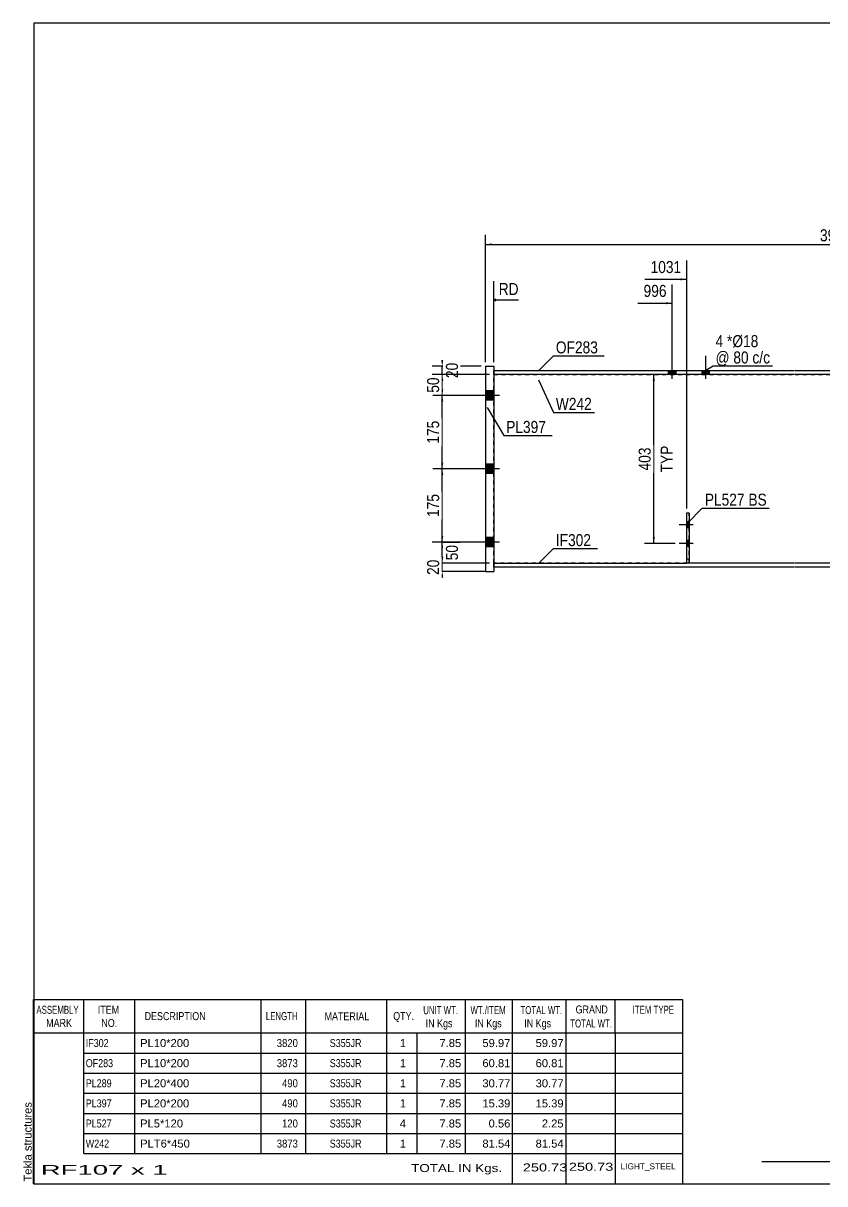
# Model space of a CAD drawing. Header units: millimetres. Extents: x -112 to 290, y -171 to 106.
# Drawn here: x -112.4 to 79.1, y -170.7 to 106.4 of the extents above; entities that cross this region are included whole.
import ezdxf

# ---------------------------------------------------------------- set-up
doc = ezdxf.new("R2010")
doc.units = ezdxf.units.MM
doc.linetypes.add('DXK_LINE_DOT1', pattern=[1.8814, 0.9407, -0.9407])
doc.linetypes.add('DXK_LINE_DOT2', pattern=[3.9198, 1.9599, -1.9599])
doc.styles.add('Arial', font='ARIAL.TTF', dxfattribs={"height": 0.2})
doc.styles.add('Arial Narrow', font='ARIALN.TTF', dxfattribs={"height": 0.2})

# ---------------------------------------------------------------- blocks, each defined once
blk = doc.blocks.new('Unknown-627311197-2533')
at = {"color": 5, "linetype": 'Continuous'}
for p, q in [((290.15, 106.37), (-109.85, 106.37)), ((-109.85, 106.37), (-109.85, -170.63)), ((290.15, -170.63), (290.15, 106.37)), ((-109.85, -170.63), (290.15, -170.63))]:
    blk.add_line(p, q, dxfattribs=at)
at = {"color": 174, "linetype": 'Continuous', "style": 'Arial'}
blk.add_text('Tekla structures', height=1.9102, rotation=90, dxfattribs=at).set_placement((-110.35, -170.13))
blk = doc.blocks.new('Part-627311197-2046 - 2022')
at = {"color": 7, "linetype": 'DXK_LINE_DOT1'}
for p, q in [((0, -22.5), (0, 22.5)), ((0, 22.5), (21.34, 22.5)), ((21.44, 22.5), (71.84, 22.5)), ((71.94, 22.5), (122.34, 22.5)), ((122.44, 22.5), (163.01, 22.5)), ((163.01, 22.5), (157.77, -22.5)), ((21.34, -22.5), (0, -22.5)), ((46.14, -22.5), (21.44, -22.5)), ((71.84, -22.5), (46.64, -22.5)), ((122.34, -22.5), (71.94, -22.5)), ((147.14, -22.5), (122.44, -22.5)), ((157.65, -22.5), (147.64, -22.5))]:
    blk.add_line(p, q, dxfattribs=at)
at = {"color": 2, "linetype": 'Continuous'}
blk.add_line((157.77, -22.5), (157.65, -22.5), dxfattribs=at)
blk = doc.blocks.new('Part-627311197-2038 - 2022')
at = {"color": 2, "linetype": 'Continuous'}
for p, q in [((0, 22.5), (0, 23.5)), ((0, 23.5), (21.34, 23.5)), ((21.34, 22.5), (0, 22.5)), ((21.44, 23.5), (71.84, 23.5)), ((71.84, 22.5), (21.44, 22.5)), ((71.94, 23.5), (122.34, 23.5)), ((122.34, 22.5), (71.94, 22.5)), ((122.44, 23.5), (163.01, 23.5)), ((163.01, 22.5), (122.44, 22.5)), ((163.01, 23.5), (163.01, 22.5))]:
    blk.add_line(p, q, dxfattribs=at)
blk = doc.blocks.new('Part-627311197-2039 - 2022')
at = {"color": 2, "linetype": 'Continuous'}
for p, q in [((0, -23.5), (0, -22.5)), ((0, -22.5), (21.34, -22.5)), ((21.34, -23.5), (0, -23.5)), ((21.44, -22.5), (46.14, -22.5)), ((71.84, -23.5), (21.44, -23.5)), ((71.84, -22.5), (46.64, -22.5)), ((122.34, -22.5), (71.94, -22.5)), ((122.34, -23.5), (71.94, -23.5)), ((147.14, -22.5), (122.44, -22.5)), ((157.65, -23.5), (122.44, -23.5)), ((157.65, -22.5), (147.64, -22.5)), ((157.65, -22.5), (157.65, -23.5))]:
    blk.add_line(p, q, dxfattribs=at)
at = {"color": 7, "linetype": 'DXK_LINE_DOT1'}
for p, q in [((46.64, -22.5), (46.14, -22.5)), ((147.64, -22.5), (147.14, -22.5))]:
    blk.add_line(p, q, dxfattribs=at)
blk = doc.blocks.new('Part-627311197-2043 - 2022')
at = {"color": 2, "linetype": 'Continuous'}
for p, q in [((-2, 24.5), (0, 24.5)), ((-2, 24.5), (-2, -24.5)), ((0, 24.5), (0, -24.5)), ((-2, -24.5), (0, -24.5))]:
    blk.add_line(p, q, dxfattribs=at)
blk = doc.blocks.new('Bolt-627311197-2052 - 2022')
at = {"linetype": 'Continuous'}
for points in [[(-2, 18.6), (-2, 16.4), (0, 16.4), (0, 18.6)], [(-2, 18.6), (-2, 16.4), (0, 16.4), (0, 18.6)], [(-2, 1.1), (-2, -1.1), (0, -1.1), (0, 1.1)], [(-2, 1.1), (-2, -1.1), (0, -1.1), (0, 1.1)], [(-2, -16.4), (-2, -18.6), (0, -18.6), (0, -16.4)], [(-2, -16.4), (-2, -18.6), (0, -18.6), (0, -16.4)]]:
    blk.add_hatch(color=3, dxfattribs=at).paths.add_polyline_path(points)
at = {"color": 3, "linetype": 'Continuous'}
for p, q in [((1.34, 17.5), (-8, 17.5)), ((1.34, 17.5), (-8, 17.5)), ((0, 18.6), (-2, 18.6)), ((0, 18.6), (-2, 18.6)), ((0, 16.4), (-2, 16.4)), ((0, 16.4), (-2, 16.4)), ((0, 1.1), (-2, 1.1)), ((0, 1.1), (-2, 1.1)), ((1.34, 0), (-8, 0)), ((1.34, 0), (-8, 0)), ((0, -1.1), (-2, -1.1)), ((0, -1.1), (-2, -1.1)), ((0, -16.4), (-2, -16.4)), ((0, -16.4), (-2, -16.4)), ((1.34, -17.5), (-8, -17.5)), ((1.34, -17.5), (-8, -17.5)), ((0, -18.6), (-2, -18.6)), ((0, -18.6), (-2, -18.6))]:
    blk.add_line(p, q, dxfattribs=at)
blk = doc.blocks.new('Bolt-627311197-4385 - 2022')
at = {"color": 3, "linetype": 'DXK_LINE_DOT2'}
for p, q in [((46.64, -12.68), (46.14, -12.68)), ((47.44, -13.38), (46.14, -13.38)), ((46.64, -14.08), (46.14, -14.08)), ((46.64, -17.1), (46.14, -17.1)), ((47.44, -17.8), (46.14, -17.8)), ((46.64, -18.5), (46.14, -18.5))]:
    blk.add_line(p, q, dxfattribs=at)
blk = doc.blocks.new('Part-627311197-4380 - 2022')
at = {"color": 2, "linetype": 'Continuous'}
for p, q in [((46.14, -22.5), (46.14, -10.5)), ((46.14, -10.5), (46.64, -10.5)), ((46.64, -10.5), (46.64, -22.5)), ((46.64, -22.5), (46.14, -22.5))]:
    blk.add_line(p, q, dxfattribs=at)
at = {"color": 7, "linetype": 'DXK_LINE_DOT1'}
blk.add_line((46.14, -21.5), (46.64, -21.5), dxfattribs=at)
blk = doc.blocks.new('Part-627311197-4381 - 2022')
at = {"color": 7, "linetype": 'DXK_LINE_DOT1'}
for p, q in [((46.14, -22.5), (46.14, -10.5)), ((46.14, -10.5), (46.64, -10.5)), ((46.64, -22.5), (46.64, -10.5)), ((46.64, -22.5), (46.14, -22.5))]:
    blk.add_line(p, q, dxfattribs=at)
blk = doc.blocks.new('Bolt-627311197-4384 - 2022')
at = {"linetype": 'Continuous'}
for points in [[(46.64, -14.08), (46.64, -12.68), (46.14, -12.68), (46.14, -14.08)], [(46.64, -18.5), (46.64, -17.1), (46.14, -17.1), (46.14, -18.5)]]:
    blk.add_hatch(color=3, dxfattribs=at).paths.add_polyline_path(points)
at = {"color": 3, "linetype": 'Continuous'}
for p, q in [((47.59, -13.38), (44.29, -13.38)), ((46.64, -12.68), (46.14, -12.68)), ((46.64, -14.08), (46.14, -14.08)), ((47.59, -17.8), (44.29, -17.8)), ((46.64, -17.1), (46.14, -17.1)), ((46.64, -18.5), (46.14, -18.5))]:
    blk.add_line(p, q, dxfattribs=at)
blk = doc.blocks.new('Bolt-627311197-4794 - 2022')
at = {"linetype": 'Continuous'}
for points in [[(43.54, 23.5), (41.74, 23.5), (41.74, 22.5), (43.54, 22.5)], [(43.54, 23.5), (41.74, 23.5), (41.74, 22.5), (43.54, 22.5)], [(51.54, 23.5), (49.74, 23.5), (49.74, 22.5), (51.54, 22.5)], [(51.54, 23.5), (49.74, 23.5), (49.74, 22.5), (51.54, 22.5)]]:
    blk.add_hatch(color=3, dxfattribs=at).paths.add_polyline_path(points)
at = {"color": 3, "linetype": 'Continuous'}
for p, q in [((42.64, 21.5), (42.64, 27)), ((42.64, 21.5), (42.64, 27)), ((50.64, 21.5), (50.64, 27)), ((50.64, 21.5), (50.64, 27)), ((41.74, 22.5), (41.74, 23.5)), ((41.74, 22.5), (41.74, 23.5)), ((43.54, 22.5), (43.54, 23.5)), ((43.54, 22.5), (43.54, 23.5)), ((49.74, 22.5), (49.74, 23.5)), ((49.74, 22.5), (49.74, 23.5)), ((51.54, 22.5), (51.54, 23.5)), ((51.54, 22.5), (51.54, 23.5))]:
    blk.add_line(p, q, dxfattribs=at)
blk = doc.blocks.new('StraightDimension-627311197-5186 - 2022')
at = {"linetype": 'Continuous'}
for points in [[(37.97, 21), (38.22, 22.5), (38.47, 21)], [(38.47, -16.3), (38.22, -17.8), (37.97, -16.3)]]:
    blk.add_hatch(color=7, dxfattribs=at).paths.add_polyline_path(points)
at = {"color": 7, "linetype": 'Continuous'}
for p, q in [((38.23, 22.5), (35.97, 22.5)), ((38.22, -17.8), (38.22, 22.5)), ((43.29, -17.8), (35.97, -17.8))]:
    blk.add_line(p, q, dxfattribs=at)
at = {"color": 0}
blk.add_wipeout([(38.07, 5.69), (33.87, 5.69), (33.87, -0.99), (38.07, -0.99)], dxfattribs=at)
at = {"color": 3, "style": 'Arial Narrow'}
blk.add_text('403', height=2.863, rotation=90.0002, dxfattribs=at).set_placement((37.47, -0.39))
at = {"color": 0, "linetype": 'Continuous'}
blk.add_wipeout([(43.32, 6.14), (39.12, 6.14), (39.12, -1.45), (43.32, -1.45)], dxfattribs=at)
at = {"color": 3, "linetype": 'Continuous', "style": 'Arial Narrow'}
blk.add_text('TYP', height=2.863, rotation=90.0002, dxfattribs=at).set_placement((42.72, -0.85))
blk = doc.blocks.new('StraightDimension-627311197-4742 - 2022')
at = {"linetype": 'Continuous'}
blk.add_hatch(color=7, dxfattribs=at).paths.add_polyline_path([(41.14, 39.79), (42.64, 39.54), (41.14, 39.29)])
at = {"color": 7, "linetype": 'Continuous'}
for p, q in [((42.64, 26.8), (42.64, 44.04)), ((34.41, 39.54), (42.64, 39.54))]:
    blk.add_line(p, q, dxfattribs=at)
at = {"color": 0, "linetype": 'Continuous'}
blk.add_wipeout([(6.53, 40.89), (6.53, 45.09), (0.59, 45.09), (0.59, 40.89)], dxfattribs=at)
at = {"color": 7, "linetype": 'Continuous'}
for p, q in [((0, 25.5), (0, 44.79)), ((0.5, 40.54), (0, 40.29)), ((0.5, 40.04), (0, 40.29)), ((5.93, 40.29), (0, 40.29))]:
    blk.add_line(p, q, dxfattribs=at)
at = {"color": 3, "linetype": 'Continuous', "style": 'Arial Narrow'}
blk.add_text('RD', height=2.863, dxfattribs=at).set_placement((1.19, 41.49))
at = {"color": 0}
blk.add_wipeout([(41.86, 40.44), (41.86, 44.64), (35.18, 44.64), (35.18, 40.44)], dxfattribs=at)
at = {"color": 3, "style": 'Arial Narrow'}
blk.add_text('996', height=2.863, dxfattribs=at).set_placement((35.78, 41.04))
blk = doc.blocks.new('StraightDimension-627311197-4741 - 2022')
at = {"linetype": 'Continuous'}
blk.add_hatch(color=7, dxfattribs=at).paths.add_polyline_path([(44.64, 45.49), (46.14, 45.24), (44.64, 44.99)])
at = {"color": 7, "linetype": 'Continuous'}
for p, q in [((46.14, -9.5), (46.14, 49.74)), ((36.08, 45.24), (46.14, 45.24))]:
    blk.add_line(p, q, dxfattribs=at)
at = {"color": 0}
blk.add_wipeout([(45.36, 46.14), (45.36, 50.34), (36.85, 50.34), (36.85, 46.14)], dxfattribs=at)
at = {"color": 3, "style": 'Arial Narrow'}
blk.add_text('1031', height=2.863, dxfattribs=at).set_placement((37.45, 46.74))
blk = doc.blocks.new('StraightDimension-627311197-2979 - 2022')
at = {"linetype": 'Continuous'}
for points in [[(-12.55, -19), (-12.3, -17.5), (-12.05, -19)], [(-12.05, -21), (-12.3, -22.5), (-12.55, -21)]]:
    blk.add_hatch(color=7, dxfattribs=at).paths.add_polyline_path(points)
at = {"color": 7, "linetype": 'Continuous'}
for p, q in [((0.34, -17.5), (-14.7, -17.5)), ((-12.3, -22.5), (-12.3, -17.5)), ((-1, -22.5), (-14.7, -22.5))]:
    blk.add_line(p, q, dxfattribs=at)
at = {"color": 0}
blk.add_wipeout([(-7.95, -17.57), (-12.15, -17.57), (-12.15, -22.43), (-7.95, -22.43)], dxfattribs=at)
at = {"color": 3, "style": 'Arial Narrow'}
blk.add_text('50', height=2.863, rotation=90.0002, dxfattribs=at).set_placement((-8.55, -21.83))
blk = doc.blocks.new('StraightDimension-627311197-2978 - 2022')
at = {"linetype": 'Continuous'}
for points in [[(-12.55, -1.5), (-12.3, 0), (-12.05, -1.5)], [(-12.05, -16), (-12.3, -17.5), (-12.55, -16)]]:
    blk.add_hatch(color=7, dxfattribs=at).paths.add_polyline_path(points)
at = {"color": 7, "linetype": 'Continuous'}
for p, q in [((0.34, 0), (-14.55, 0)), ((-12.3, -17.5), (-12.3, 0)), ((0.34, -17.5), (-14.55, -17.5))]:
    blk.add_line(p, q, dxfattribs=at)
at = {"color": 0}
blk.add_wipeout([(-12.45, -5.41), (-16.65, -5.41), (-16.65, -12.09), (-12.45, -12.09)], dxfattribs=at)
at = {"color": 3, "style": 'Arial Narrow'}
blk.add_text('175', height=2.863, rotation=90.0002, dxfattribs=at).set_placement((-13.05, -11.49))
blk = doc.blocks.new('StraightDimension-627311197-2583 - 2022')
at = {"linetype": 'Continuous'}
for points in [[(-0.5, 53.32), (-2, 53.57), (-0.5, 53.82)], [(163.61, 53.82), (165.11, 53.57), (163.61, 53.32)]]:
    blk.add_hatch(color=7, dxfattribs=at).paths.add_polyline_path(points)
at = {"color": 7, "linetype": 'Continuous'}
for p, q in [((-2, 25.5), (-2, 55.82)), ((165.11, 24.26), (165.11, 55.82)), ((-2, 53.57), (165.11, 53.57))]:
    blk.add_line(p, q, dxfattribs=at)
at = {"color": 0}
blk.add_wipeout([(85.81, 53.72), (85.81, 57.92), (77.3, 57.92), (77.3, 53.72)], dxfattribs=at)
at = {"color": 3, "style": 'Arial Narrow'}
blk.add_text('3914', height=2.863, dxfattribs=at).set_placement((77.9, 54.32))
blk = doc.blocks.new('StraightDimension-627311197-2975 - 2022')
at = {"linetype": 'Continuous'}
for points in [[(-12.05, 26), (-12.3, 24.5), (-12.55, 26)], [(-12.55, 21), (-12.3, 22.5), (-12.05, 21)]]:
    blk.add_hatch(color=7, dxfattribs=at).paths.add_polyline_path(points)
at = {"color": 7, "linetype": 'Continuous'}
for p, q in [((-3, 24.5), (-14.7, 24.5)), ((-1, 22.5), (-14.7, 22.5)), ((-12.3, 22.5), (-12.3, 24.5))]:
    blk.add_line(p, q, dxfattribs=at)
at = {"color": 0}
blk.add_wipeout([(-7.95, 25.93), (-12.15, 25.93), (-12.15, 21.07), (-7.95, 21.07)], dxfattribs=at)
at = {"color": 3, "style": 'Arial Narrow'}
blk.add_text('20', height=2.863, rotation=90.0002, dxfattribs=at).set_placement((-8.55, 21.67))
blk = doc.blocks.new('StraightDimension-627311197-2976 - 2022')
at = {"linetype": 'Continuous'}
for points in [[(-12.55, 21), (-12.3, 22.5), (-12.05, 21)], [(-12.05, 19), (-12.3, 17.5), (-12.55, 19)]]:
    blk.add_hatch(color=7, dxfattribs=at).paths.add_polyline_path(points)
at = {"color": 7, "linetype": 'Continuous'}
for p, q in [((-1, 22.5), (-14.55, 22.5)), ((-12.3, 17.5), (-12.3, 22.5)), ((-1, 17.5), (-14.55, 17.5))]:
    blk.add_line(p, q, dxfattribs=at)
at = {"color": 0}
blk.add_wipeout([(-12.45, 22.43), (-16.65, 22.43), (-16.65, 17.57), (-12.45, 17.57)], dxfattribs=at)
at = {"color": 3, "style": 'Arial Narrow'}
blk.add_text('50', height=2.863, rotation=90.0002, dxfattribs=at).set_placement((-13.05, 18.17))
blk = doc.blocks.new('StraightDimension-627311197-2977 - 2022')
at = {"linetype": 'Continuous'}
for points in [[(-12.55, 16), (-12.3, 17.5), (-12.05, 16)], [(-12.05, 1.5), (-12.3, 0), (-12.55, 1.5)]]:
    blk.add_hatch(color=7, dxfattribs=at).paths.add_polyline_path(points)
at = {"color": 7, "linetype": 'Continuous'}
for p, q in [((-1, 17.5), (-14.55, 17.5)), ((-12.3, 0), (-12.3, 17.5)), ((0.34, 0), (-14.55, 0))]:
    blk.add_line(p, q, dxfattribs=at)
at = {"color": 0}
blk.add_wipeout([(-12.45, 12.09), (-16.65, 12.09), (-16.65, 5.41), (-12.45, 5.41)], dxfattribs=at)
at = {"color": 3, "style": 'Arial Narrow'}
blk.add_text('175', height=2.863, rotation=90.0002, dxfattribs=at).set_placement((-13.05, 6.01))
blk = doc.blocks.new('StraightDimension-627311197-2980 - 2022')
at = {"linetype": 'Continuous'}
for points in [[(-12.05, -21), (-12.3, -22.5), (-12.55, -21)], [(-12.55, -26), (-12.3, -24.5), (-12.05, -26)]]:
    blk.add_hatch(color=7, dxfattribs=at).paths.add_polyline_path(points)
at = {"color": 7, "linetype": 'Continuous'}
for p, q in [((-1, -22.5), (-14.55, -22.5)), ((-2, -24.5), (-14.55, -24.5)), ((-12.3, -24.5), (-12.3, -22.5))]:
    blk.add_line(p, q, dxfattribs=at)
at = {"color": 0}
blk.add_wipeout([(-12.45, -21.07), (-16.65, -21.07), (-16.65, -25.93), (-12.45, -25.93)], dxfattribs=at)
at = {"color": 3, "style": 'Arial Narrow'}
blk.add_text('20', height=2.863, rotation=90.0002, dxfattribs=at).set_placement((-13.05, -25.33))
blk = doc.blocks.new('CBS_BOM-627311197-5204')
at = {"color": 7, "linetype": 'Continuous'}
for p, q in [((-109.88, -134.66), (-109.88, -126.66)), ((-109.88, -126.66), (45.04, -126.66)), ((-97.88, -134.66), (-97.88, -126.66)), ((-85.69, -134.66), (-85.69, -126.66)), ((-55.53, -134.66), (-55.53, -126.66)), ((-44.85, -134.66), (-44.85, -126.66)), ((-25.53, -134.66), (-25.53, -126.66)), ((-6.73, -134.66), (-6.73, -126.66)), ((4.48, -134.66), (4.48, -126.66)), ((17.27, -134.66), (17.27, -126.66)), ((29.02, -134.66), (29.02, -126.66)), ((45.04, -126.67), (45.04, -134.65)), ((-109.88, -134.66), (45.04, -134.66)), ((-109.88, -139.46), (-109.88, -134.66)), ((-97.88, -139.46), (-97.88, -134.66)), ((-85.69, -139.46), (-85.69, -134.66)), ((-55.53, -139.46), (-55.53, -134.66)), ((-44.85, -139.46), (-44.85, -134.66)), ((-25.53, -139.46), (-25.53, -134.66)), ((-18.27, -139.46), (-18.27, -134.66)), ((-6.73, -139.46), (-6.73, -134.66)), ((4.48, -139.46), (4.48, -134.66)), ((17.27, -139.46), (17.27, -134.66)), ((29.04, -139.46), (29.04, -134.66)), ((45.04, -134.66), (45.04, -139.46)), ((-109.88, -144.26), (-109.88, -139.46)), ((-97.88, -139.46), (45.04, -139.46)), ((-97.88, -144.26), (-97.88, -139.46)), ((-85.69, -144.26), (-85.69, -139.46)), ((-55.53, -144.26), (-55.53, -139.46)), ((-44.85, -144.26), (-44.85, -139.46)), ((-25.53, -144.26), (-25.53, -139.46)), ((-18.27, -144.26), (-18.27, -139.46)), ((-6.73, -144.26), (-6.73, -139.46)), ((4.48, -144.26), (4.48, -139.46)), ((17.27, -144.26), (17.27, -139.46)), ((29.04, -144.26), (29.04, -139.46)), ((45.04, -139.46), (45.04, -144.26)), ((-109.88, -149.06), (-109.88, -144.26)), ((-97.88, -144.26), (45.04, -144.26)), ((-97.88, -149.06), (-97.88, -144.26)), ((-85.69, -149.06), (-85.69, -144.26)), ((-55.53, -149.06), (-55.53, -144.26)), ((-44.85, -149.06), (-44.85, -144.26)), ((-25.53, -149.06), (-25.53, -144.26)), ((-18.27, -149.06), (-18.27, -144.26)), ((-6.73, -149.06), (-6.73, -144.26)), ((4.48, -149.06), (4.48, -144.26)), ((17.27, -149.06), (17.27, -144.26)), ((29.04, -149.06), (29.04, -144.26)), ((45.04, -144.26), (45.04, -149.06)), ((-109.88, -153.86), (-109.88, -149.06)), ((-97.88, -149.06), (45.04, -149.06)), ((-97.88, -153.86), (-97.88, -149.06)), ((-85.69, -153.86), (-85.69, -149.06)), ((-55.53, -153.86), (-55.53, -149.06)), ((-44.85, -153.86), (-44.85, -149.06)), ((-25.53, -153.86), (-25.53, -149.06)), ((-18.27, -153.86), (-18.27, -149.06)), ((-6.73, -153.86), (-6.73, -149.06)), ((4.48, -153.86), (4.48, -149.06)), ((17.27, -153.86), (17.27, -149.06)), ((29.04, -153.86), (29.04, -149.06)), ((45.04, -149.06), (45.04, -153.86)), ((-109.88, -158.66), (-109.88, -153.86)), ((-97.88, -153.86), (45.04, -153.86)), ((-97.88, -158.66), (-97.88, -153.86)), ((-85.69, -158.66), (-85.69, -153.86)), ((-55.53, -158.66), (-55.53, -153.86)), ((-44.85, -158.66), (-44.85, -153.86)), ((-25.53, -158.66), (-25.53, -153.86)), ((-18.27, -158.66), (-18.27, -153.86)), ((-6.73, -158.66), (-6.73, -153.86)), ((4.48, -158.66), (4.48, -153.86)), ((17.27, -158.66), (17.27, -153.86)), ((29.04, -158.66), (29.04, -153.86)), ((45.04, -153.86), (45.04, -158.66)), ((-109.88, -163.46), (-109.88, -158.66)), ((-97.88, -158.66), (45.04, -158.66)), ((-97.88, -163.46), (-97.88, -158.66)), ((-85.69, -163.46), (-85.69, -158.66)), ((-55.53, -163.46), (-55.53, -158.66)), ((-44.85, -163.46), (-44.85, -158.66)), ((-25.53, -163.46), (-25.53, -158.66)), ((-18.27, -163.46), (-18.27, -158.66)), ((-6.73, -163.46), (-6.73, -158.66)), ((4.48, -163.46), (4.48, -158.66)), ((17.27, -163.46), (17.27, -158.66)), ((29.04, -163.46), (29.04, -158.66)), ((45.04, -158.66), (45.04, -163.46)), ((-109.88, -170.66), (-109.88, -163.48)), ((-97.88, -163.46), (45.04, -163.46)), ((4.48, -170.66), (4.48, -163.48)), ((17.27, -170.66), (17.27, -163.48)), ((29.08, -170.66), (29.08, -163.48)), ((45.04, -163.46), (45.04, -170.66)), ((-109.88, -170.66), (45.04, -170.66))]:
    blk.add_line(p, q, dxfattribs=at)
at = {"color": 3, "linetype": 'Continuous', "style": 'Arial'}
for s, height, width, p in [('ASSEMBLY', 1.91, 0.7, (-109.2, -130.08)), ('ITEM', 1.91, 0.8, (-94.55, -130.08)), ('DESCRIPTION', 1.9102, 0.8, (-83.37, -131.59)), ('LENGTH', 1.91, 0.7, (-54.42, -131.59)), ('MATERIAL', 1.91, 0.8, (-40.4, -131.64)), ('QTY.', 1.91, 0.8, (-24.01, -131.56)), ('UNIT WT.', 1.91, 0.7, (-16.84, -130.16)), ('WT./ITEM', 1.91, 0.7, (-5.55, -130.16)), ('TOTAL WT.', 1.91, 0.7, (6.39, -130.16)), ('GRAND', 1.91, 0.8, (19.54, -130)), ('ITEM TYPE', 1.91, 0.7, (33.18, -130.08)), ('MARK', 1.91, 0.8, (-106.88, -133.22)), ('NO.', 1.91, 0.8, (-93.7, -133.22)), ('IN Kgs', 1.91, 0.8, (-16.26, -133.3)), ('IN Kgs', 1.91, 0.8, (-4.51, -133.3)), ('IN Kgs', 1.91, 0.8, (7.28, -133.3)), ('TOTAL WT.', 1.91, 0.7, (18.28, -133.34))]:
    blk.add_text(s, height=height, dxfattribs=dict(at, width=width)).set_placement(p)
at = {"color": 7, "linetype": 'Continuous', "style": 'Arial'}
for s, width, p in [('IF302', 0.8, (-97.42, -138.02)), ('3820', 0.85, (-51.81, -138.02)), ('S355JR', 0.8, (-39.16, -138.02)), ('OF283', 0.8, (-97.42, -142.82)), ('3873', 0.85, (-51.81, -142.82)), ('S355JR', 0.8, (-39.16, -142.82)), ('PL289', 0.8, (-97.42, -147.62)), ('490', 0.85, (-50.55, -147.62)), ('S355JR', 0.8, (-39.16, -147.62)), ('PL397', 0.8, (-97.42, -152.42)), ('490', 0.85, (-50.55, -152.42)), ('S355JR', 0.8, (-39.16, -152.42)), ('PL527', 0.8, (-97.42, -157.22)), ('120', 0.85, (-50.55, -157.22)), ('S355JR', 0.8, (-39.16, -157.22)), ('W242', 0.8, (-97.42, -162.02)), ('3873', 0.85, (-51.81, -162.02)), ('S355JR', 0.8, (-39.16, -162.02))]:
    blk.add_text(s, height=1.91, dxfattribs=dict(at, width=width)).set_placement(p)
for s, p in [('PL10*200', (-84.44, -138.02)), ('1', (-22.44, -138.02)), ('7.85', (-12.97, -138.02)), ('59.97', (-2.71, -138.02)), ('59.97', (10, -138.02)), ('PL10*200', (-84.44, -142.82)), ('1', (-22.44, -142.82)), ('7.85', (-12.97, -142.82)), ('60.81', (-2.71, -142.82)), ('60.81', (10, -142.82)), ('PL20*400', (-84.44, -147.62)), ('1', (-22.44, -147.62)), ('7.85', (-12.97, -147.62)), ('30.77', (-2.71, -147.62)), ('30.77', (10, -147.62)), ('PL20*200', (-84.44, -152.42)), ('1', (-22.44, -152.42)), ('7.85', (-12.97, -152.42)), ('15.39', (-2.71, -152.42)), ('15.39', (10, -152.42)), ('PL5*120', (-84.44, -157.22)), ('4', (-22.44, -157.22)), ('7.85', (-12.97, -157.22)), ('0.56', (-1.23, -157.22)), ('2.25', (11.48, -157.22)), ('PLT6*450', (-84.44, -162.02)), ('1', (-22.44, -162.02)), ('7.85', (-12.97, -162.02)), ('81.54', (-2.71, -162.02)), ('81.54', (10, -162.02))]:
    blk.add_text(s, height=1.91, dxfattribs=at).set_placement(p)
at = {"color": 6, "linetype": 'Continuous', "style": 'Arial'}
for s, height, width, p in [('RF107 x 1', 2.292, 2.05, (-108.16, -168.47)), ('TOTAL IN Kgs.', 1.9102, 1.2, (-19.72, -167.86)), ('250.73', 1.91, 1.3, (6.94, -167.71)), ('250.73', 1.91, 1.3, (17.94, -167.55))]:
    blk.add_text(s, height=height, dxfattribs=dict(at, width=width)).set_placement(p)
blk.add_text('LIGHT_STEEL', height=1.4135, dxfattribs=at).set_placement((30.29, -167.2))
blk = doc.blocks.new('CBS_CALLOFF-627311197-5205')
at = {"color": 7, "linetype": 'Continuous'}
blk.add_line((64.03, -165.36), (180.26, -165.38), dxfattribs=at)
at = {"color": 3, "linetype": 'Continuous', "style": 'Arial Narrow'}
blk.add_text('QTY= 1 Nos.      RAFTER     MKD : RF107', height=3.3405, dxfattribs=at).set_placement((86.26, -164.47))
blk = doc.blocks.new('Mark-627311197-2544 - 2022')
at = {"color": 0}
blk.add_wipeout([(24.88, 27.56), (24.88, 30.56), (14.83, 30.56), (14.83, 27.56)], dxfattribs=at)
blk.add_wipeout([(24.88, 27.56), (24.88, 30.56), (14.83, 30.56), (14.83, 27.56)], dxfattribs=at)
at = {"color": 7, "linetype": 'Continuous'}
for p, q in [((10.69, 23.43), (14.23, 26.96)), ((14.23, 26.96), (26.38, 26.96))]:
    blk.add_line(p, q, dxfattribs=at)
at = {"color": 3, "style": 'Arial Narrow'}
blk.add_text('OF283', height=2.863, dxfattribs=at).set_placement((14.83, 27.56))
blk = doc.blocks.new('Mark-627311197-2547 - 2022')
at = {"color": 0}
blk.add_wipeout([(23.24, -18.44), (23.24, -15.44), (14.83, -15.44), (14.83, -18.44)], dxfattribs=at)
blk.add_wipeout([(23.24, -18.44), (23.24, -15.44), (14.83, -15.44), (14.83, -18.44)], dxfattribs=at)
at = {"color": 7, "linetype": 'Continuous'}
for p, q in [((10.69, -22.57), (14.23, -19.04)), ((14.23, -19.04), (24.74, -19.04))]:
    blk.add_line(p, q, dxfattribs=at)
at = {"color": 3, "style": 'Arial Narrow'}
blk.add_text('IF302', height=2.863, dxfattribs=at).set_placement((14.83, -18.44))
blk = doc.blocks.new('Mark-627311197-2553 - 2022')
at = {"color": 0}
blk.add_wipeout([(12.47, 8.57), (12.47, 11.57), (2.97, 11.57), (2.97, 8.57)], dxfattribs=at)
blk.add_wipeout([(12.47, 8.57), (12.47, 11.57), (2.97, 11.57), (2.97, 8.57)], dxfattribs=at)
at = {"color": 7, "linetype": 'Continuous'}
for p, q in [((-1.57, 14.67), (2.37, 7.97)), ((2.37, 7.97), (13.97, 7.97))]:
    blk.add_line(p, q, dxfattribs=at)
at = {"color": 3, "style": 'Arial Narrow'}
blk.add_text('PL397', height=2.863, dxfattribs=at).set_placement((2.97, 8.57))
blk = doc.blocks.new('MarkSet-627311197-4404 - 2022')
at = {"color": 0}
blk.add_wipeout([(59.91, -8.79), (59.91, -5.79), (50.4, -5.79), (50.4, -8.79)], dxfattribs=at)
blk.add_wipeout([(59.91, -8.79), (59.91, -5.79), (50.4, -5.79), (50.4, -8.79)], dxfattribs=at)
at = {"color": 7, "linetype": 'Continuous'}
blk.add_line((46.27, -12.93), (49.8, -9.39), dxfattribs=at)
at = {"color": 0}
blk.add_wipeout([(65.19, -8.79), (65.19, -5.79), (60.81, -5.79), (60.81, -8.79)], dxfattribs=at)
blk.add_wipeout([(65.19, -8.79), (65.19, -5.79), (60.81, -5.79), (60.81, -8.79)], dxfattribs=at)
at = {"color": 7, "linetype": 'Continuous'}
blk.add_line((49.8, -9.39), (65.79, -9.39), dxfattribs=at)
at = {"color": 3, "style": 'Arial Narrow'}
for s, p in [('PL527', (50.4, -8.79)), ('BS', (60.81, -8.79))]:
    blk.add_text(s, height=2.863, dxfattribs=at).set_placement(p)
blk = doc.blocks.new('Mark-627311197-2556 - 2022')
at = {"color": 0}
blk.add_wipeout([(23.42, 14.08), (23.42, 17.08), (14.83, 17.08), (14.83, 14.08)], dxfattribs=at)
blk.add_wipeout([(23.42, 14.08), (23.42, 17.08), (14.83, 17.08), (14.83, 14.08)], dxfattribs=at)
at = {"color": 7, "linetype": 'Continuous'}
for p, q in [((10.69, 21.22), (14.23, 13.48)), ((14.23, 13.48), (24.02, 13.48))]:
    blk.add_line(p, q, dxfattribs=at)
at = {"color": 3, "style": 'Arial Narrow'}
blk.add_text('W242', height=2.863, dxfattribs=at).set_placement((14.83, 14.08))
blk = doc.blocks.new('Mark-627311197-4801 - 2022')
at = {"color": 0}
blk.add_wipeout([(54.8, 29.05), (54.8, 32.05), (52.97, 32.05), (52.97, 29.05)], dxfattribs=at)
blk.add_wipeout([(54.8, 29.05), (54.8, 32.05), (52.97, 32.05), (52.97, 29.05)], dxfattribs=at)
blk.add_wipeout([(56.98, 29.05), (56.98, 32.05), (55.7, 32.05), (55.7, 29.05)], dxfattribs=at)
blk.add_wipeout([(56.98, 29.05), (56.98, 32.05), (55.7, 32.05), (55.7, 29.05)], dxfattribs=at)
blk.add_wipeout([(63.19, 29.05), (63.19, 32.05), (56.98, 32.05), (56.98, 29.05)], dxfattribs=at)
blk.add_wipeout([(63.19, 29.05), (63.19, 32.05), (56.98, 32.05), (56.98, 29.05)], dxfattribs=at)
at = {"color": 3, "style": 'Arial Narrow'}
blk.add_text('*', height=2.86, dxfattribs=at).set_placement((55.7, 29.05))
at = {"color": 0}
blk.add_wipeout([(65.99, 25.15), (65.99, 28.15), (52.97, 28.15), (52.97, 25.15)], dxfattribs=at)
blk.add_wipeout([(65.99, 25.15), (65.99, 28.15), (52.97, 28.15), (52.97, 25.15)], dxfattribs=at)
at = {"color": 7, "linetype": 'Continuous'}
for p, q in [((50.64, 23.55), (52.37, 24.55)), ((52.37, 24.55), (66.59, 24.55))]:
    blk.add_line(p, q, dxfattribs=at)
at = {"color": 3, "style": 'Arial Narrow'}
for s, height, p in [('4', 2.86, (52.97, 29.05)), ('Ø18', 2.863, (56.98, 29.05)), ('@ 80 c/', 2.863, (52.97, 25.15)), ('c', 2.86, (64.35, 25.15))]:
    blk.add_text(s, height=height, dxfattribs=at).set_placement(p)

msp = doc.modelspace()

# ---------------------------------------------------------------- block references
for name in ['Unknown-627311197-2533', 'Bolt-627311197-4794 - 2022', 'Part-627311197-2043 - 2022', 'Part-627311197-2038 - 2022', 'Part-627311197-2046 - 2022', 'Bolt-627311197-2052 - 2022', 'Part-627311197-4380 - 2022', 'Part-627311197-4381 - 2022', 'Bolt-627311197-4384 - 2022', 'Bolt-627311197-4385 - 2022', 'Part-627311197-2039 - 2022', 'CBS_BOM-627311197-5204', 'CBS_CALLOFF-627311197-5205']:
    msp.add_blockref(name, (0, 0))

# ---------------------------------------------------------------- next in the draw order: block references
for name in ['StraightDimension-627311197-4742 - 2022', 'StraightDimension-627311197-5186 - 2022', 'Mark-627311197-2547 - 2022', 'StraightDimension-627311197-2979 - 2022']:
    msp.add_blockref(name, (0, 0))

# ---------------------------------------------------------------- next in the draw order: block references
for name in ['StraightDimension-627311197-4741 - 2022', 'StraightDimension-627311197-2978 - 2022', 'StraightDimension-627311197-2980 - 2022']:
    msp.add_blockref(name, (0, 0))

# ---------------------------------------------------------------- next in the draw order: block references
for name in ['StraightDimension-627311197-2583 - 2022', 'MarkSet-627311197-4404 - 2022']:
    msp.add_blockref(name, (0, 0))

# ---------------------------------------------------------------- next in the draw order: block references
for name in ['Mark-627311197-2544 - 2022', 'Mark-627311197-4801 - 2022', 'StraightDimension-627311197-2975 - 2022']:
    msp.add_blockref(name, (0, 0))

# ---------------------------------------------------------------- next in the draw order: block references
msp.add_blockref('StraightDimension-627311197-2976 - 2022', (0, 0))

# ---------------------------------------------------------------- next in the draw order: block references
msp.add_blockref('StraightDimension-627311197-2977 - 2022', (0, 0))

# ---------------------------------------------------------------- next in the draw order: block references
msp.add_blockref('Mark-627311197-2553 - 2022', (0, 0))

# ---------------------------------------------------------------- next in the draw order: block references
msp.add_blockref('Mark-627311197-2556 - 2022', (0, 0))

doc.saveas('drawing.dxf')
